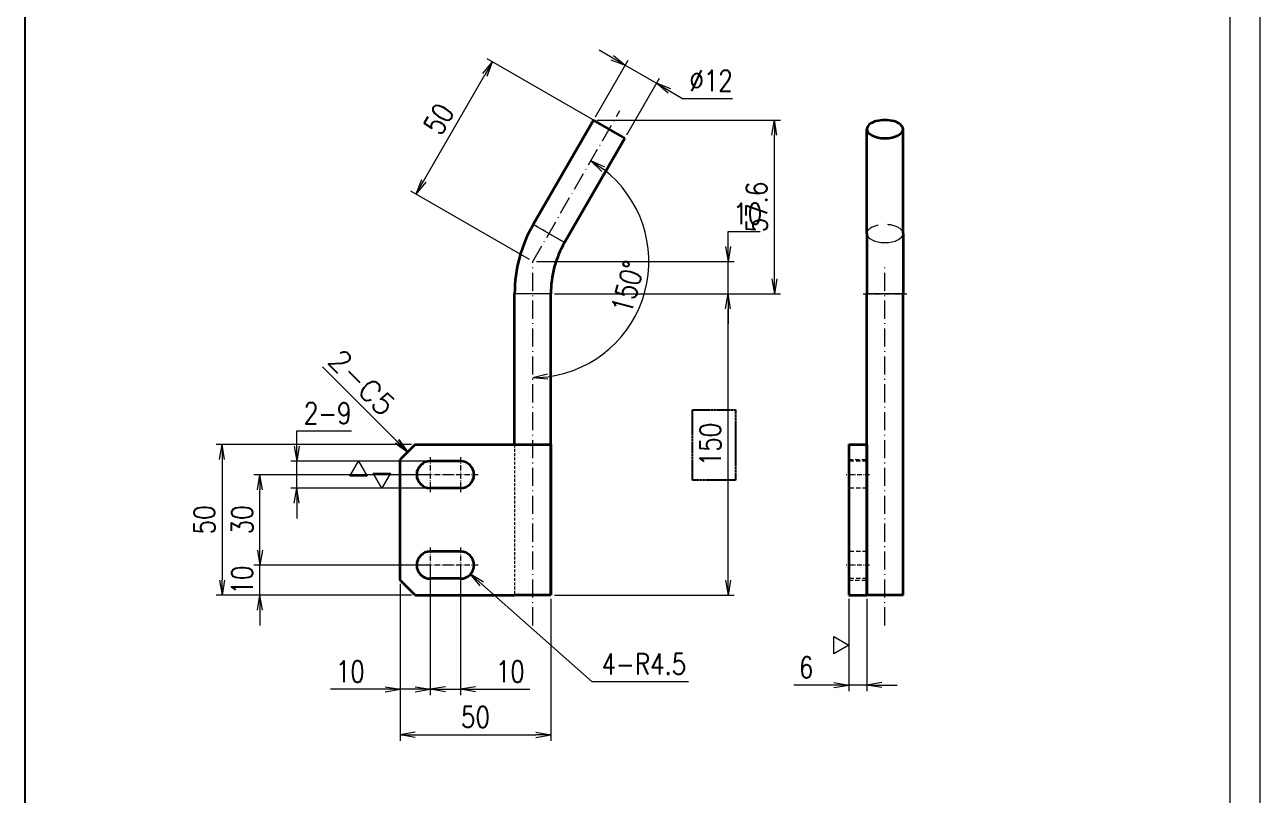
# Model space of a CAD drawing. Header units: millimetres. Extents: x 1333 to 142399, y -42879 to -5704.
# Drawn here: x 74001.9 to 74411.9, y -8572.3 to -8316.6 of the extents above; entities that cross this region are included whole.
import ezdxf
from ezdxf.enums import TextEntityAlignment as Align

# ---------------------------------------------------------------- set-up
doc = ezdxf.new("R2010")
doc.units = ezdxf.units.MM
doc.header["$LTSCALE"] = 0.5
for name, pattern in [('CENTER', [2, 1.25, -0.25, 0.25, -0.25]), ('DASHDOT', [18.5, 12, -3, 0.5, -3]), ('DASHED', [19.05, 12.7, -6.35])]:
    doc.linetypes.add(name, pattern=pattern)
for name, color, linetype, lineweight in [('CENTER', 2, 'DASHDOT', 15), ('HIDDEN', 1, 'DASHED', 18), ('图框', 7, 'Continuous', 18), ('标注线', 3, 'Continuous', 18)]:
    doc.layers.add(name, color=color, linetype=linetype, lineweight=lineweight)
doc.layers.add('DIM', color=3, linetype='Continuous')
doc.layers.add('打印-禁用', color=7, linetype='Continuous', lineweight=15, plot=False)
doc.styles.add('DIM', font='romans.shx', dxfattribs={"width": 0.8, "bigfont": 'bigfont.shx'})
doc.dimstyles.new('LAM1-1', dxfattribs={"dimtxt": 3.5, "dimasz": 2.5, "dimexe": 1, "dimexo": 0.625, "dimgap": 1.2, "dimtad": 3, "dimdsep": 46, "dimtxsty": 'DIM', "dimblk": 'OPEN', "dimcen": 0, "dimclrd": 3, "dimclre": 3, "dimclrt": 2, "dimazin": 2, "dimtfac": 0.5, "dimtmove": 0, "dimatfit": 3, "dimldrblk": 'OPEN', "dimfxl": 0, "dimlwd": 13, "dimlwe": 13, "dimarcsym": 0})
doc.dimstyles.new('XR 1-2', dxfattribs={"dimscale": 2, "dimtxt": 3.5, "dimasz": 2.5, "dimexe": 1, "dimexo": 0.625, "dimgap": 1.2, "dimtad": 1, "dimtoh": 1, "dimdsep": 46, "dimtxsty": 'DIM', "dimblk": 'OPEN', "dimcen": 0, "dimclrd": 8, "dimclre": 8, "dimclrt": 2, "dimazin": 2, "dimtfac": 0.5, "dimtmove": 0, "dimatfit": 3, "dimldrblk": 'OPEN', "dimfxl": 0, "dimtolj": 2, "dimlwd": 18, "dimlwe": 18, "dimarcsym": 0})
doc.dimstyles.new('XR 1-2$4', dxfattribs={"dimscale": 2, "dimtxt": 3.5, "dimasz": 2.5, "dimexe": 1, "dimexo": 0.625, "dimgap": 1.2, "dimtad": 1, "dimtoh": 1, "dimdsep": 46, "dimtxsty": 'DIM', "dimblk": 'OPEN', "dimcen": 0, "dimclrd": 8, "dimclre": 8, "dimclrt": 2, "dimazin": 2, "dimtfac": 0.5, "dimtofl": 0, "dimtmove": 0, "dimatfit": 3, "dimldrblk": 'OPEN', "dimfxl": 0, "dimtolj": 2, "dimlwd": 18, "dimlwe": 18, "dimarcsym": 0})

# ---------------------------------------------------------------- blocks, each defined once
blk = doc.blocks.new('GZDEH零件A3图框V01版')
at = {"layer": '图框', "linetype": 'Continuous'}
blk.add_line((3272.49, -1832.96), (3272.49, -1554.46), dxfattribs=at)
at = {"layer": '打印-禁用', "linetype": 'Continuous'}
blk.add_line((3277.49, -1846.46), (3277.49, -1549.46), dxfattribs=at)
blk = doc.blocks.new('DEH A3')
at = {"layer": '图框'}
blk.add_blockref('GZDEH零件A3图框V01版', (-2857.49, 1846.46), dxfattribs=at)
blk = doc.blocks.new('_Open')
at = {"color": 0, "linetype": 'ByBlock', "lineweight": -2}
for p, q in [((-1, 0.167), (0, 0)), ((-1, -0.167), (0, 0)), ((0, 0), (-1, 0))]:
    blk.add_line(p, q, dxfattribs=at)
blk = doc.blocks.new('*D115')
at = {"color": 8, "lineweight": 18, "transparency": 16777216}
for p, q in [((74130.22, -8455.88), (74065.38, -8455.88)), ((74067.38, -8460.88), (74067.38, -8500.88)), ((74130.22, -8505.88), (74065.38, -8505.88))]:
    blk.add_line(p, q, dxfattribs=at)
at = {"layer": 'Defpoints', "color": 0, "transparency": 16777216}
for p in [(74131.47, -8455.88), (74067.38, -8505.88), (74131.47, -8505.88)]:
    blk.add_point(p, dxfattribs=at)
at = {"color": 8, "lineweight": 18, "transparency": 16777216, "xscale": 5, "yscale": 5, "zscale": 5}
for p, rotation in [((74067.38, -8455.88), 90), ((74067.38, -8505.88), 270)]:
    blk.add_blockref('_Open', p, dxfattribs=dict(at, rotation=rotation))
at = {"color": 2, "transparency": 16777216, "insert": (74061.48, -8480.88), "char_height": 7, "attachment_point": 5, "rotation": 90, "style": 'DIM'}
blk.add_mtext('\\A2;50', dxfattribs=at)
blk = doc.blocks.new('*D116')
at = {"color": 8, "lineweight": 18, "transparency": 16777216}
for p, q in [((74126.47, -8502.13), (74126.47, -8554.2)), ((74176.47, -8507.13), (74176.47, -8554.2)), ((74131.47, -8552.2), (74171.47, -8552.2))]:
    blk.add_line(p, q, dxfattribs=at)
at = {"layer": 'Defpoints', "color": 0, "transparency": 16777216}
for p in [(74126.47, -8500.88), (74176.47, -8505.88), (74176.47, -8552.2)]:
    blk.add_point(p, dxfattribs=at)
at = {"color": 8, "lineweight": 18, "transparency": 16777216, "xscale": 5, "yscale": 5, "zscale": 5, "rotation": 180}
blk.add_blockref('_Open', (74126.47, -8552.2), dxfattribs=at)
at = {"color": 8, "lineweight": 18, "transparency": 16777216, "xscale": 5, "yscale": 5, "zscale": 5}
blk.add_blockref('_Open', (74176.47, -8552.2), dxfattribs=at)
at = {"color": 2, "transparency": 16777216, "insert": (74151.47, -8546.3), "char_height": 7, "attachment_point": 5, "style": 'DIM'}
blk.add_mtext('\\A2;50', dxfattribs=at)
blk = doc.blocks.new('*D117')
at = {"color": 8, "lineweight": 18, "transparency": 16777216}
for p, q in [((74079.95, -8490.88), (74079.95, -8485.88)), ((74135.22, -8495.88), (74077.95, -8495.88)), ((74079.95, -8505.88), (74079.95, -8495.88)), ((74130.22, -8505.88), (74077.95, -8505.88)), ((74079.95, -8510.88), (74079.95, -8515.88))]:
    blk.add_line(p, q, dxfattribs=at)
at = {"layer": 'Defpoints', "color": 0, "transparency": 16777216}
for p in [(74079.95, -8495.88), (74136.47, -8495.88), (74131.47, -8505.88)]:
    blk.add_point(p, dxfattribs=at)
at = {"color": 8, "lineweight": 18, "transparency": 16777216, "xscale": 5, "yscale": 5, "zscale": 5}
for p, rotation in [((74079.95, -8495.88), 270), ((74079.95, -8505.88), 90)]:
    blk.add_blockref('_Open', p, dxfattribs=dict(at, rotation=rotation))
at = {"color": 2, "transparency": 16777216, "insert": (74074.05, -8500.88), "char_height": 7, "attachment_point": 5, "rotation": 90, "style": 'DIM'}
blk.add_mtext('\\A2;10', dxfattribs=at)
blk = doc.blocks.new('*D118')
at = {"color": 8, "lineweight": 18, "transparency": 16777216}
for p, q in [((74135.22, -8465.88), (74077.95, -8465.88)), ((74079.95, -8490.88), (74079.95, -8470.88)), ((74135.22, -8495.88), (74077.95, -8495.88))]:
    blk.add_line(p, q, dxfattribs=at)
at = {"layer": 'Defpoints', "color": 0, "transparency": 16777216}
for p in [(74079.95, -8465.88), (74136.47, -8465.88), (74136.47, -8495.88)]:
    blk.add_point(p, dxfattribs=at)
at = {"color": 8, "lineweight": 18, "transparency": 16777216, "xscale": 5, "yscale": 5, "zscale": 5}
for p, rotation in [((74079.95, -8465.88), 90), ((74079.95, -8495.88), 270)]:
    blk.add_blockref('_Open', p, dxfattribs=dict(at, rotation=rotation))
at = {"color": 2, "transparency": 16777216, "insert": (74074.05, -8480.88), "char_height": 7, "attachment_point": 5, "rotation": 90, "style": 'DIM'}
blk.add_mtext('\\A2;30', dxfattribs=at)
blk = doc.blocks.new('*D119')
at = {"color": 8, "lineweight": 18, "transparency": 16777216}
for p, q in [((74136.47, -8497.13), (74136.47, -8539.09)), ((74126.47, -8502.13), (74126.47, -8539.09)), ((74121.47, -8537.09), (74103.41, -8537.09)), ((74136.47, -8537.09), (74126.47, -8537.09)), ((74141.47, -8537.09), (74146.47, -8537.09))]:
    blk.add_line(p, q, dxfattribs=at)
at = {"layer": 'Defpoints', "color": 0, "transparency": 16777216}
for p in [(74136.47, -8495.88), (74126.47, -8500.88), (74136.47, -8537.09)]:
    blk.add_point(p, dxfattribs=at)
at = {"color": 8, "lineweight": 18, "transparency": 16777216, "xscale": 5, "yscale": 5, "zscale": 5}
blk.add_blockref('_Open', (74126.47, -8537.09), dxfattribs=at)
at = {"color": 8, "lineweight": 18, "transparency": 16777216, "xscale": 5, "yscale": 5, "zscale": 5, "rotation": 180}
blk.add_blockref('_Open', (74136.47, -8537.09), dxfattribs=at)
at = {"color": 2, "transparency": 16777216, "insert": (74109.94, -8531.19), "char_height": 7, "attachment_point": 5, "style": 'DIM'}
blk.add_mtext('\\A2;10', dxfattribs=at)
blk = doc.blocks.new('*D120')
at = {"color": 8, "lineweight": 18, "transparency": 16777216}
for p, q in [((74136.47, -8497.13), (74136.47, -8539.09)), ((74146.47, -8497.13), (74146.47, -8539.09)), ((74131.47, -8537.09), (74126.47, -8537.09)), ((74136.47, -8537.09), (74146.47, -8537.09)), ((74151.47, -8537.09), (74169.54, -8537.09))]:
    blk.add_line(p, q, dxfattribs=at)
at = {"layer": 'Defpoints', "color": 0, "transparency": 16777216}
for p in [(74136.47, -8495.88), (74146.47, -8495.88), (74146.47, -8537.09)]:
    blk.add_point(p, dxfattribs=at)
at = {"color": 8, "lineweight": 18, "transparency": 16777216, "xscale": 5, "yscale": 5, "zscale": 5}
blk.add_blockref('_Open', (74136.47, -8537.09), dxfattribs=at)
at = {"color": 8, "lineweight": 18, "transparency": 16777216, "xscale": 5, "yscale": 5, "zscale": 5, "rotation": 180}
blk.add_blockref('_Open', (74146.47, -8537.09), dxfattribs=at)
at = {"color": 2, "transparency": 16777216, "insert": (74163.01, -8531.19), "char_height": 7, "attachment_point": 5, "style": 'DIM'}
blk.add_mtext('\\A2;10', dxfattribs=at)
blk = doc.blocks.new('*D121')
at = {"color": 8, "lineweight": 18, "transparency": 16777216}
for p, q in [((74190.15, -8534.61), (74153.58, -8502.18)), ((74222.15, -8534.61), (74190.15, -8534.61))]:
    blk.add_line(p, q, dxfattribs=at)
at = {"layer": 'Defpoints', "color": 0, "transparency": 16777216}
for p in [(74146.47, -8495.88), (74149.84, -8498.87)]:
    blk.add_point(p, dxfattribs=at)
at = {"color": 8, "lineweight": 18, "transparency": 16777216, "xscale": 5, "yscale": 5, "zscale": 5, "rotation": 138.4348072852241}
blk.add_blockref('_Open', (74149.84, -8498.87), dxfattribs=at)
at = {"color": 2, "transparency": 16777216, "insert": (74207.35, -8528.71), "char_height": 7, "attachment_point": 5, "style": 'DIM'}
blk.add_mtext('\\A2;{{\\Fromans,bigfont|c134;4-}R4.5}', dxfattribs=at)
blk = doc.blocks.new('*D122')
at = {"color": 8, "lineweight": 18, "transparency": 16777216}
for p, q in [((74092.16, -8456.38), (74092.16, -8451.38)), ((74092.16, -8451.38), (74110.29, -8451.38)), ((74135.22, -8461.38), (74090.16, -8461.38)), ((74092.16, -8470.38), (74092.16, -8461.38)), ((74135.22, -8470.38), (74090.16, -8470.38)), ((74092.16, -8475.38), (74092.16, -8480.38))]:
    blk.add_line(p, q, dxfattribs=at)
at = {"layer": 'Defpoints', "color": 0, "transparency": 16777216}
for p in [(74092.16, -8461.38), (74136.47, -8461.38), (74136.47, -8470.38)]:
    blk.add_point(p, dxfattribs=at)
at = {"color": 8, "lineweight": 18, "transparency": 16777216, "xscale": 5, "yscale": 5, "zscale": 5}
for p, rotation in [((74092.16, -8461.38), 270), ((74092.16, -8470.38), 90)]:
    blk.add_blockref('_Open', p, dxfattribs=dict(at, rotation=rotation))
at = {"color": 2, "transparency": 16777216, "insert": (74102.43, -8445.48), "char_height": 7, "attachment_point": 5, "style": 'DIM'}
blk.add_mtext('\\A2;{{\\Fromans,bigfont|c134;2-}9}', dxfattribs=at)
blk = doc.blocks.new('FINISHER_1')
at = {"layer": '标注线'}
for p, q in [((0, 0), (-1.44, 2.5)), ((-1.44, 2.5), (1.44, 2.5)), ((1.44, 2.5), (0, 0))]:
    blk.add_line(p, q, dxfattribs=at)
blk = doc.blocks.new('*D123')
at = {"color": 8, "lineweight": 18, "transparency": 16777216}
for p, q in [((74196.82, -8327.54), (74192.49, -8325.04)), ((74191.26, -8347.16), (74202.15, -8328.3)), ((74201.15, -8330.04), (74211.54, -8336.04)), ((74201.65, -8353.16), (74212.54, -8334.3)), ((74215.87, -8338.54), (74220.2, -8341.04)), ((74220.2, -8341.04), (74236.73, -8341.04))]:
    blk.add_line(p, q, dxfattribs=at)
at = {"layer": 'Defpoints', "color": 0, "transparency": 16777216}
for p in [(74211.54, -8336.04), (74190.64, -8348.24), (74201.03, -8354.24)]:
    blk.add_point(p, dxfattribs=at)
at = {"color": 8, "lineweight": 18, "transparency": 16777216, "xscale": 5, "yscale": 5, "zscale": 5}
for p, rotation in [((74201.15, -8330.04), 329.999999999992), ((74211.54, -8336.04), 149.999999999992)]:
    blk.add_blockref('_Open', p, dxfattribs=dict(at, rotation=rotation))
at = {"color": 2, "transparency": 16777216, "insert": (74229.67, -8335.14), "char_height": 7, "attachment_point": 5, "style": 'DIM'}
blk.add_mtext('\\A2;%%c12', dxfattribs=at)
blk = doc.blocks.new('*D124')
at = {"color": 8, "lineweight": 18, "transparency": 16777216}
blk.add_arc((74170.47, -8395.16), 38.55, 277.4363, 52.5636, dxfattribs=at)
at = {"layer": 'Defpoints', "color": 0, "transparency": 16777216}
for p in [(74199.39, -8345.08), (74172.27, -8392.05), (74170.47, -8395.88), (74200.01, -8419.94), (74170.47, -8515.88)]:
    blk.add_point(p, dxfattribs=at)
at = {"color": 8, "lineweight": 18, "transparency": 16777216, "xscale": 5, "yscale": 5, "zscale": 5}
for p, rotation in [((74189.75, -8361.78), 146.2818230312891), ((74170.47, -8433.72), 183.7181749130784)]:
    blk.add_blockref('_Open', p, dxfattribs=dict(at, rotation=rotation))
at = {"color": 2, "transparency": 16777216, "insert": (74202.01, -8403.61), "char_height": 7, "attachment_point": 5, "rotation": 75, "style": 'DIM'}
blk.add_mtext('\\A2;150\\M+1818B', dxfattribs=at)
blk = doc.blocks.new('*D125')
at = {"color": 8, "lineweight": 18, "transparency": 16777216}
for p, q in [((74177.72, -8405.88), (74237.28, -8405.88)), ((74235.28, -8500.88), (74235.28, -8410.88)), ((74177.72, -8505.88), (74237.28, -8505.88))]:
    blk.add_line(p, q, dxfattribs=at)
at = {"layer": 'Defpoints', "color": 0, "transparency": 16777216}
for p in [(74176.47, -8405.88), (74235.28, -8405.88), (74176.47, -8505.88)]:
    blk.add_point(p, dxfattribs=at)
at = {"color": 8, "lineweight": 18, "transparency": 16777216, "xscale": 5, "yscale": 5, "zscale": 5}
for p, rotation in [((74235.28, -8405.88), 90), ((74235.28, -8505.88), 270)]:
    blk.add_blockref('_Open', p, dxfattribs=dict(at, rotation=rotation))
at = {"color": 2, "transparency": 16777216, "insert": (74229.38, -8455.88), "char_height": 7, "attachment_point": 5, "rotation": 90, "style": 'DIM'}
blk.add_mtext('\\A2;150', dxfattribs=at)
blk = doc.blocks.new('*D126')
at = {"color": 8, "lineweight": 18, "transparency": 16777216}
for p, q in [((74275.35, -8507.13), (74275.35, -8537.71)), ((74281.35, -8507.13), (74281.35, -8537.71)), ((74270.35, -8535.71), (74257.09, -8535.71)), ((74281.35, -8535.71), (74275.35, -8535.71)), ((74286.35, -8535.71), (74291.35, -8535.71))]:
    blk.add_line(p, q, dxfattribs=at)
at = {"layer": 'Defpoints', "color": 0, "transparency": 16777216}
for p in [(74275.35, -8505.88), (74281.35, -8505.88), (74275.35, -8535.71)]:
    blk.add_point(p, dxfattribs=at)
at = {"color": 8, "lineweight": 18, "transparency": 16777216, "xscale": 5, "yscale": 5, "zscale": 5}
blk.add_blockref('_Open', (74275.35, -8535.71), dxfattribs=at)
at = {"color": 8, "lineweight": 18, "transparency": 16777216, "xscale": 5, "yscale": 5, "zscale": 5, "rotation": 180}
blk.add_blockref('_Open', (74281.35, -8535.71), dxfattribs=at)
at = {"color": 2, "transparency": 16777216, "insert": (74261.22, -8529.81), "char_height": 7, "attachment_point": 5, "style": 'DIM'}
blk.add_mtext('\\A2;6', dxfattribs=at)
blk = doc.blocks.new('*D127')
at = {"layer": 'Defpoints', "color": 0, "transparency": 16777216}
for p in [(74170.47, -8395.16), (74235.28, -8395.16), (74176.47, -8405.88)]:
    blk.add_point(p, dxfattribs=at)
at = {"layer": 'DIM', "color": 8, "lineweight": 18, "transparency": 16777216}
for p, q in [((74235.28, -8390.16), (74235.28, -8385.16)), ((74235.28, -8385.16), (74245.95, -8385.16)), ((74171.72, -8395.16), (74237.28, -8395.16)), ((74235.28, -8405.88), (74235.28, -8395.16)), ((74177.72, -8405.88), (74237.28, -8405.88)), ((74235.28, -8410.88), (74235.28, -8415.88))]:
    blk.add_line(p, q, dxfattribs=at)
at = {"layer": 'DIM', "color": 8, "lineweight": 18, "transparency": 16777216, "xscale": 5, "yscale": 5, "zscale": 5}
for p, rotation in [((74235.28, -8395.16), 270), ((74235.28, -8405.88), 90)]:
    blk.add_blockref('_Open', p, dxfattribs=dict(at, rotation=rotation))
at = {"layer": 'DIM', "color": 2, "transparency": 16777216, "insert": (74241.82, -8379.26), "char_height": 7, "attachment_point": 5, "style": 'DIM'}
blk.add_mtext('\\A2;{{\\Fromans,bigfont|c134;10}}', dxfattribs=at)
blk = doc.blocks.new('*D128')
at = {"layer": 'Defpoints', "color": 0, "transparency": 16777216}
for p in [(74157.09, -8328.87), (74195.83, -8351.24), (74170.47, -8395.16)]:
    blk.add_point(p, dxfattribs=at)
at = {"layer": 'DIM', "color": 8, "lineweight": 18, "transparency": 16777216}
for p, q in [((74194.75, -8350.62), (74155.35, -8327.87)), ((74134.23, -8368.46), (74154.59, -8333.2)), ((74169.39, -8394.54), (74130, -8371.79))]:
    blk.add_line(p, q, dxfattribs=at)
at = {"layer": 'DIM', "color": 8, "lineweight": 18, "transparency": 16777216, "xscale": 5, "yscale": 5, "zscale": 5}
for p, rotation in [((74157.09, -8328.87), 59.99999794435003), ((74131.73, -8372.79), 239.99999794435)]:
    blk.add_blockref('_Open', p, dxfattribs=dict(at, rotation=rotation))
at = {"layer": 'DIM', "color": 2, "transparency": 16777216, "insert": (74139.3, -8347.88), "char_height": 7, "attachment_point": 5, "rotation": 60, "style": 'DIM'}
blk.add_mtext('\\A2;{{\\Fromans,bigfont|c134;50}}', dxfattribs=at)
blk = doc.blocks.new('*D129')
at = {"layer": 'Defpoints', "color": 0, "transparency": 16777216}
for p in [(74190.64, -8348.24), (74250.68, -8348.24), (74176.47, -8405.88)]:
    blk.add_point(p, dxfattribs=at)
at = {"layer": 'DIM', "color": 8, "lineweight": 18, "transparency": 16777216}
for p, q in [((74191.89, -8348.24), (74252.68, -8348.24)), ((74250.68, -8400.88), (74250.68, -8353.24)), ((74177.72, -8405.88), (74252.68, -8405.88))]:
    blk.add_line(p, q, dxfattribs=at)
at = {"layer": 'DIM', "color": 8, "lineweight": 18, "transparency": 16777216, "xscale": 5, "yscale": 5, "zscale": 5}
for p, rotation in [((74250.68, -8348.24), 90), ((74250.68, -8405.88), 270)]:
    blk.add_blockref('_Open', p, dxfattribs=dict(at, rotation=rotation))
at = {"layer": 'DIM', "color": 2, "transparency": 16777216, "insert": (74244.78, -8377.06), "char_height": 7, "attachment_point": 5, "rotation": 90, "style": 'DIM'}
blk.add_mtext('\\A2;57.6', dxfattribs=at)
blk = doc.blocks.new('CHAMFER_DIM_L')
at = {"layer": 'DIM', "color": 2, "style": 'DIM'}
blk.add_attdef('000', text='', height=3.5, rotation=270, dxfattribs=at).set_placement((0, 7), align=Align.BOTTOM_RIGHT)
at = {"layer": 'DIM'}
blk.add_leader([(0, 0), (0, 20)], dimstyle='LAM1-1', dxfattribs=at)

msp = doc.modelspace()

# ---------------------------------------------------------------- linework, layer by layer
at = {"color": 7, "lineweight": 35}
for p, q in [((74170.636, -8382.882), (74190.636, -8348.241)), ((74281.353, -8385.882), (74281.353, -8351.241)), ((74293.353, -8385.882), (74293.353, -8351.241)), ((74181.028, -8388.882), (74201.028, -8354.241)), ((74281.353, -8385.882), (74281.353, -8405.882)), ((74164.473, -8455.882), (74164.473, -8405.882)), ((74176.473, -8505.882), (74176.473, -8405.882)), ((74281.353, -8505.882), (74281.353, -8405.882)), ((74293.353, -8505.882), (74293.353, -8405.882)), ((74131.473, -8455.882), (74164.473, -8455.882)), ((74164.473, -8455.882), (74176.473, -8455.882)), ((74176.473, -8455.882), (74176.473, -8505.882)), ((74275.353, -8455.882), (74275.353, -8505.882)), ((74281.353, -8455.882), (74281.353, -8505.882)), ((74126.473, -8500.882), (74126.473, -8460.882)), ((74131.473, -8505.882), (74164.473, -8505.882))]:
    msp.add_line(p, q, dxfattribs=at)
at = {"color": 7, "lineweight": 35, "ltscale": 0.15}
for p, q in [((74195.832, -8351.241), (74190.636, -8348.241)), ((74201.028, -8354.241), (74195.832, -8351.241)), ((74170.473, -8505.882), (74164.473, -8505.882)), ((74176.473, -8505.882), (74170.473, -8505.882)), ((74287.353, -8505.882), (74281.353, -8505.882)), ((74293.353, -8505.882), (74287.353, -8505.882))]:
    msp.add_line(p, q, dxfattribs=at)
at = {"color": 7, "lineweight": 13, "ltscale": 0.15}
for p, q in [((74175.832, -8385.882), (74170.636, -8382.882)), ((74181.028, -8388.882), (74175.832, -8385.882)), ((74170.473, -8405.882), (74164.473, -8405.882)), ((74176.473, -8405.882), (74170.473, -8405.882)), ((74287.353, -8405.882), (74281.353, -8405.882)), ((74293.353, -8405.882), (74287.353, -8405.882))]:
    msp.add_line(p, q, dxfattribs=at)
at = {"color": 7, "lineweight": 35, "ltscale": 0.5}
msp.add_line((74293.353, -8385.882), (74293.353, -8405.882), dxfattribs=at)
at = {"color": 7, "lineweight": 35, "ltscale": 0.176777}
for p, q in [((74131.473, -8455.882), (74126.473, -8460.882)), ((74131.473, -8505.882), (74126.473, -8500.882))]:
    msp.add_line(p, q, dxfattribs=at)
at = {"color": 7, "lineweight": 35, "ltscale": 0.225}
for p, q in [((74275.353, -8455.882), (74281.353, -8455.882)), ((74275.353, -8505.882), (74281.353, -8505.882))]:
    msp.add_line(p, q, dxfattribs=at)
at = {"color": 7, "lineweight": 35, "ltscale": 0.25}
for p, q in [((74146.473, -8461.382), (74136.473, -8461.382)), ((74146.473, -8470.382), (74136.473, -8470.382)), ((74146.473, -8491.382), (74136.473, -8491.382)), ((74146.473, -8500.382), (74136.473, -8500.382))]:
    msp.add_line(p, q, dxfattribs=at)
at = {"color": 6, "linetype": 'CENTER'}
msp.add_lwpolyline([(74223.515, -8444.337), (74237.74, -8444.337), (74237.74, -8467.677), (74223.515, -8467.677)], close=True, dxfattribs=at)
at = {"color": 7, "lineweight": 35}
for centre, radius, start, end in [((74210.473, -8405.882), 46, 150, 180), ((74210.473, -8405.882), 34, 150, 180), ((74136.473, -8465.882), 4.5, 90, 270), ((74146.473, -8465.882), 4.5, 270, 90), ((74136.473, -8495.882), 4.5, 90, 270), ((74146.473, -8495.882), 4.5, 270, 90)]:
    msp.add_arc(centre, radius, start, end, dxfattribs=at)
for start_param, end_param in [(6.2831853, 9.424778), (3.1415927, 6.2831853)]:
    msp.add_ellipse((74287.353, -8351.241), major_axis=(6, 0), ratio=0.5, start_param=start_param, end_param=end_param, dxfattribs=at)
at = {"color": 7, "lineweight": 13}
msp.add_ellipse((74287.353, -8385.882), major_axis=(6, 0), ratio=0.5, start_param=3.1415927, end_param=6.2831853, dxfattribs=at)
at = {"layer": 'CENTER'}
for p, q in [((74170.473, -8395.164), (74199.391, -8345.077)), ((74170.473, -8515.882), (74170.473, -8395.164)), ((74287.353, -8515.882), (74287.353, -8395.882))]:
    msp.add_line(p, q, dxfattribs=at)
at = {"layer": 'CENTER', "ltscale": 0.36}
msp.add_line((74280.153, -8405.882), (74294.553, -8405.882), dxfattribs=at)
at = {"layer": 'CENTER', "ltscale": 0.2925}
for p, q in [((74136.473, -8460.032), (74136.473, -8471.732)), ((74146.473, -8460.032), (74146.473, -8471.732)), ((74142.323, -8465.882), (74130.623, -8465.882)), ((74152.323, -8465.882), (74140.623, -8465.882)), ((74136.473, -8490.032), (74136.473, -8501.732)), ((74146.473, -8490.032), (74146.473, -8501.732)), ((74142.323, -8495.882), (74130.623, -8495.882)), ((74152.323, -8495.882), (74140.623, -8495.882))]:
    msp.add_line(p, q, dxfattribs=at)
at = {"layer": 'CENTER', "ltscale": 0.270015}
for p, q in [((74282.253, -8465.882), (74274.452, -8465.882)), ((74282.253, -8495.882), (74274.452, -8495.882))]:
    msp.add_line(p, q, dxfattribs=at)
at = {"layer": 'DIM'}
msp.add_line((74001.894, -8255.918), (74001.894, -8805.918), dxfattribs=at)
at = {"layer": 'HIDDEN', "ltscale": 0.15}
for p, q in [((74175.832, -8385.882), (74170.636, -8382.882)), ((74181.028, -8388.882), (74175.832, -8385.882)), ((74170.473, -8405.882), (74164.473, -8405.882)), ((74176.473, -8405.882), (74170.473, -8405.882)), ((74287.353, -8405.882), (74281.353, -8405.882)), ((74293.353, -8405.882), (74287.353, -8405.882)), ((74164.473, -8455.882), (74164.473, -8505.882)), ((74176.473, -8455.882), (74176.473, -8505.882))]:
    msp.add_line(p, q, dxfattribs=at)
at = {"layer": 'HIDDEN'}
msp.add_line((74275.353, -8505.882), (74275.353, -8455.882), dxfattribs=at)
at = {"layer": 'HIDDEN', "ltscale": 0.225}
for p, q in [((74275.353, -8460.882), (74281.353, -8460.882)), ((74281.353, -8461.382), (74275.353, -8461.382)), ((74281.353, -8470.382), (74275.353, -8470.382)), ((74281.353, -8491.382), (74275.353, -8491.382)), ((74281.353, -8500.382), (74275.353, -8500.382)), ((74275.353, -8500.882), (74281.353, -8500.882))]:
    msp.add_line(p, q, dxfattribs=at)
at = {"layer": 'HIDDEN'}
msp.add_ellipse((74287.353, -8385.882), major_axis=(6, 0), ratio=0.5, start_param=0, end_param=3.1415927, dxfattribs=at)

# ---------------------------------------------------------------- block references
at = {"layer": 'DIM', "xscale": 2.000000000008055, "yscale": 2, "zscale": 2, "rotation": 44.99999999977892}
msp.add_blockref('CHAMFER_DIM_L', (74128.973, -8458.382), dxfattribs=at).add_auto_attribs({'000': '2-C5'})
at = {"layer": 'DIM', "xscale": 2, "yscale": 2, "zscale": 2}
for p, rotation in [((74112.692, -8461.382), 180), ((74275.353, -8522.42), 90)]:
    msp.add_blockref('FINISHER_1', p, dxfattribs=dict(at, rotation=rotation))
msp.add_blockref('FINISHER_1', (74120.36, -8470.382), dxfattribs=at)
at = {"layer": '图框', "xscale": 2, "yscale": 2, "zscale": 2}
msp.add_blockref('DEH A3', (73571.894, -8827.918), dxfattribs=at)

# ---------------------------------------------------------------- dimensions: what is measured, and where the dimension line sits
dim = msp.add_aligned_dim(p1=(74190.636, -8348.241), p2=(74201.028, -8354.241), distance=21.022, dimstyle='XR 1-2', override={"dimpost": '%%c<>'})
dim.commit()
dim.dimension.update_dxf_attribs({"geometry": '*D123', "text_midpoint": (74229.666, -8335.135)})
dim = msp.add_angular_dim_2l(base=(74200.005, -8419.944), line1=((74170.473, -8515.882), (74170.473, -8395.882)), line2=((74172.273, -8392.046), (74199.391, -8345.077)), dimstyle='XR 1-2')
dim.commit()
dim.dimension.update_dxf_attribs({"geometry": '*D124', "text_midpoint": (74202.012, -8403.615)})
for base, p1, p2, text, picture, middle in [((74235.282, -8405.882), (74176.473, -8505.882), (74176.473, -8405.882), '150', '*D125', (74229.382, -8455.882)), ((74092.161, -8461.382), (74136.473, -8470.382), (74136.473, -8461.382), '{{\\Fromans,bigfont|c134;2-}<>}', '*D122', (74102.428, -8445.482))]:
    dim = msp.add_linear_dim(base=base, p1=p1, p2=p2, angle=90, text=text, dimstyle='XR 1-2')
    dim.commit()
    dim.dimension.update_dxf_attribs({"geometry": picture, "text_midpoint": middle})
for base, p1, p2, picture, middle in [((74067.381, -8505.882), (74131.473, -8455.882), (74131.473, -8505.882), '*D115', (74061.481, -8480.882)), ((74079.955, -8465.882), (74136.473, -8495.882), (74136.473, -8465.882), '*D118', (74074.055, -8480.882))]:
    dim = msp.add_linear_dim(base=base, p1=p1, p2=p2, angle=90, dimstyle='XR 1-2')
    dim.commit()
    dim.dimension.update_dxf_attribs({"geometry": picture, "text_midpoint": middle})
dim = msp.add_linear_dim(base=(74079.955, -8495.882), p1=(74131.473, -8505.882), p2=(74136.473, -8495.882), angle=90, dimstyle='XR 1-2')
dim.commit()
dim.dimension.update_dxf_attribs({"geometry": '*D117', "text_midpoint": (74079.955, -8500.882), "dimtype": 160})
dim = msp.add_linear_dim(base=(74136.473, -8537.089), p1=(74126.473, -8500.882), p2=(74136.473, -8495.882), dimstyle='XR 1-2')
dim.commit()
dim.dimension.update_dxf_attribs({"geometry": '*D119', "text_midpoint": (74109.94, -8537.089), "dimtype": 160})
for base, p1, p2, picture, middle in [((74146.473, -8537.089), (74136.473, -8495.882), (74146.473, -8495.882), '*D120', (74163.006, -8531.189)), ((74176.473, -8552.204), (74126.473, -8500.882), (74176.473, -8505.882), '*D116', (74151.473, -8546.304)), ((74275.353, -8535.707), (74281.353, -8505.882), (74275.353, -8505.882), '*D126', (74261.219, -8529.807))]:
    dim = msp.add_linear_dim(base=base, p1=p1, p2=p2, dimstyle='XR 1-2')
    dim.commit()
    dim.dimension.update_dxf_attribs({"geometry": picture, "text_midpoint": middle})
dim = msp.add_radius_dim(center=(74146.473, -8495.882), mpoint=(74149.84, -8498.868), text='{{\\Fromans,bigfont|c134;4-}<>}', dimstyle='XR 1-2$4')
dim.commit()
dim.dimension.update_dxf_attribs({"geometry": '*D121', "text_midpoint": (74207.351, -8534.613), "dimtype": 164})
at = {"layer": 'DIM'}
dim = msp.add_aligned_dim(p1=(74170.473, -8395.164), p2=(74195.832, -8351.241), distance=44.74, text='{{\\Fromans,bigfont|c134;50}}', dimstyle='XR 1-2', override={"dimdec": 0}, dxfattribs=at)
dim.commit()
dim.dimension.update_dxf_attribs({"geometry": '*D128', "text_midpoint": (74139.297, -8347.883)})
dim = msp.add_linear_dim(base=(74250.678, -8348.241), p1=(74176.473, -8405.882), p2=(74190.636, -8348.241), angle=90, dimstyle='XR 1-2', override={"dimdec": 1}, dxfattribs=at)
dim.commit()
dim.dimension.update_dxf_attribs({"geometry": '*D129', "text_midpoint": (74244.778, -8377.061)})
dim = msp.add_linear_dim(base=(74235.282, -8395.164), p1=(74176.473, -8405.882), p2=(74170.473, -8395.164), angle=90, text='{{\\Fromans,bigfont|c134;10}}', dimstyle='XR 1-2', override={"dimdec": 0}, dxfattribs=at)
dim.commit()
dim.dimension.update_dxf_attribs({"geometry": '*D127', "text_midpoint": (74241.816, -8379.264)})

doc.saveas('drawing.dxf')
